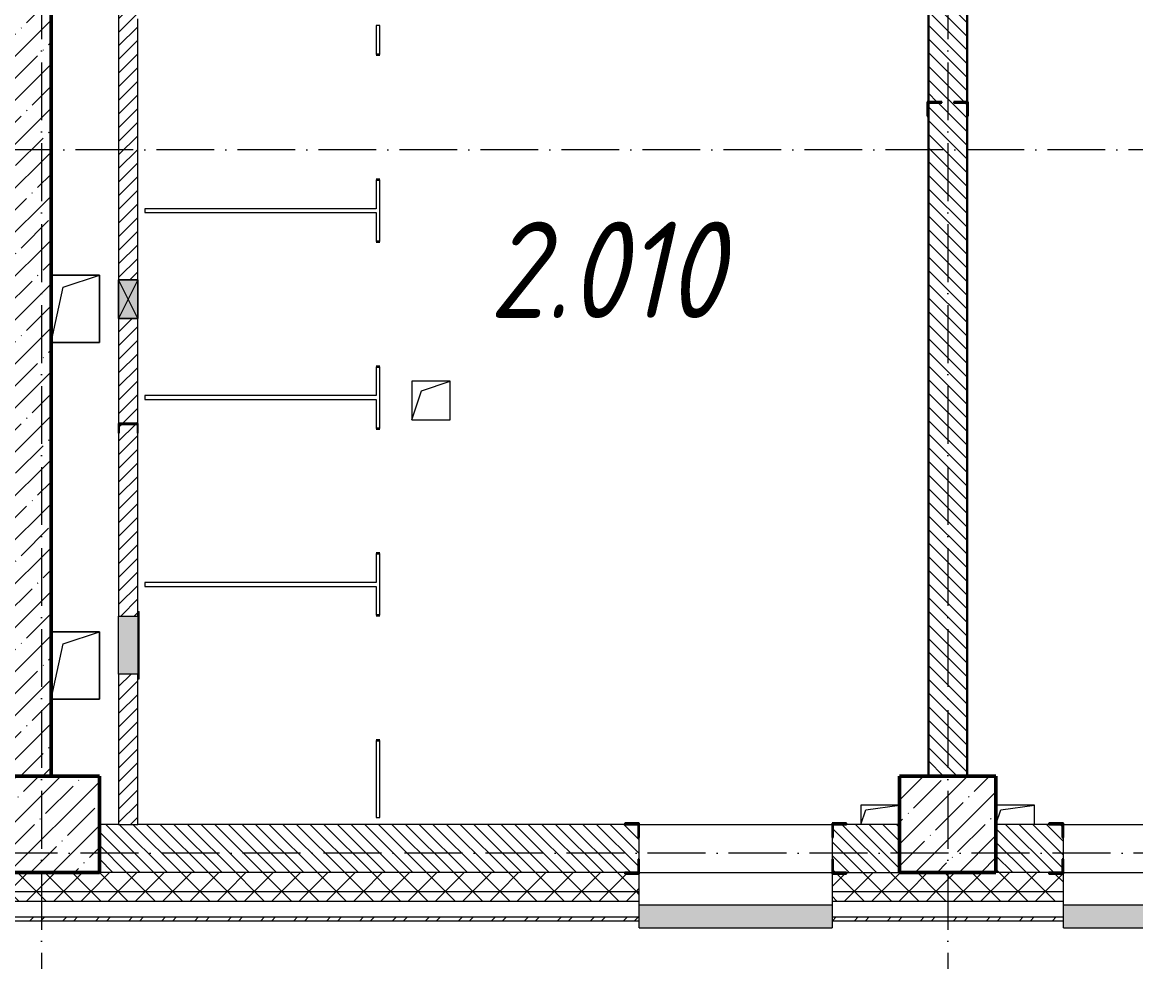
# Model space of a CAD drawing. Header units: millimetres. Extents: x -213536 to 1564669, y -45299 to 942238.
# Drawn here: x -2442 to 3333, y 513734 to 518609 of the extents above; entities that cross this region are included whole.
import ezdxf

# ---------------------------------------------------------------- set-up
doc = ezdxf.new("R2010")
doc.units = ezdxf.units.MM
doc.linetypes.add('50_200_ШТРИХ_1Т_ш5_п1_п1_', pattern=[700, 500, -100, 0, -100])
for name, color, linetype, lineweight in [('2.4) ПГП вычит ЖБбалки 0.4 м -', 24, 'Continuous', 30), ('3.1) ЖБ окна 1.2 м', 102, 'Continuous', 30), ('A-DETL-GENF-OTLN', 7, 'Continuous', 9), ('A-DOOR-OPNG-MCUT', 7, 'Continuous', 35), ('A-FLOR-____-OTLN', 7, 'Continuous', 9), ('A-GENM-____-MCUT', 7, 'Continuous', 25), ('A-GENM-____-OTLN', 7, 'Continuous', 9), ('A-GENM-____-OTLN-1', 7, 'Continuous', 25), ('A-GLAZ-____-OTLN', 7, 'Continuous', 9), ('A-WALL-____-MCUT', 7, 'Continuous', 13), ('A-WALL-____-MCUT-1', 7, 'Continuous', 9), ('A-WALL-____-MCUT-2', 7, 'Continuous', 50), ('A-WALL-____-OTLN', 7, 'Continuous', 9), ('A-WALL-____-PATT-1', 7, 'Continuous', 9), ('A-WALL-FNSH-MCUT-1', 7, 'Continuous', 9), ('S-COLS-____-MCUT', 7, 'Continuous', 50), ('S-COLS-____-OTLN', 7, 'Continuous', 9), ('S-GRID-____-OTLN-1', 7, '50_200_ШТРИХ_1Т_ш5_п1_п1_', 9), ('Марки помещений', 7, 'Continuous', 9)]:
    doc.layers.add(name, color=color, linetype=linetype, lineweight=lineweight)
doc.layers.add('A-DOOR-____-OTLN-1', color=7, linetype='Continuous', lineweight=9, true_color=0xffffff)
doc.layers.add('A-GLAZ-____-OTLN-1', color=7, linetype='Continuous', lineweight=9, true_color=0xc0c0c0)
doc.styles.add('ISOCPEUR_I_2', font='isocpeui.ttf', dxfattribs={"width": 0.85, "height": 2.3})
pattern_1 = [(135, (-15591.663, 459015.94), (-35.35534, -35.35534), [])]
pattern_2 = [(45, (-15591.66, 459015.94), (-70.71068, 70.71068), []), (135, (-15591.66, 459015.94), (-70.71068, -70.71068), [])]

# ---------------------------------------------------------------- blocks, each defined once
blk = doc.blocks.new('BSC_Колонна _Прямоугольная - 500х500-V29-АР1_План отверстий 2 этажа в осях 1-64_Ю-ЯЯ')
at = {"layer": 'S-COLS-____-OTLN'}
h = blk.add_hatch(dxfattribs=at)
h.set_pattern_fill('FP_38', color=256, style=0, pattern_type=2)
h.set_pattern_definition([(45, (-17950, -55431.04), (-114.04925, 114.04925), []), (45, (-17835.95, -55431.04), (-114.04925, 114.04925), [201.613, -40.323, 3.353, -36.97])])
h.paths.add_polyline_path([(-250, -250), (250, -250), (250, 250), (-250, 250), (-250, 179.1)], flags=0)
at = {"layer": 'S-COLS-____-MCUT'}
for p, q in [((250, 250), (-250, 250)), ((-250, 250), (-250, -250)), ((250, -250), (250, 250)), ((-250, -250), (250, -250))]:
    blk.add_line(p, q, dxfattribs=at)
blk = doc.blocks.new('BSC_Колонна _Прямоугольная - 500х500-V59-АР1_План отверстий 2 этажа в осях 1-64_Ю-ЯЯ')
at = {"layer": 'S-COLS-____-OTLN'}
h = blk.add_hatch(dxfattribs=at)
h.set_pattern_fill('FP_70', color=256, style=0, pattern_type=2)
h.set_pattern_definition([(45, (-13300, -55431.04), (-114.04925, 114.04925), []), (45, (-13185.95, -55431.04), (-114.04925, 114.04925), [201.613, -40.323, 3.353, -36.97])])
h.paths.add_polyline_path([(-250, -250), (250, -250), (250, 250), (-250, 250), (-250, 179.1)], flags=0)
at = {"layer": 'S-COLS-____-MCUT'}
for p, q in [((250, 250), (-250, 250)), ((-250, 250), (-250, -250)), ((250, -250), (250, 250)), ((-250, -250), (250, -250))]:
    blk.add_line(p, q, dxfattribs=at)
blk = doc.blocks.new('DOR_ДУ_распашная__1Ст_Прямоугольная_ШЕР - Вн_650х2100h_Кабинки С_у-18405741-АР1_План отверстий 2 этажа в осях 1-64_Ю-ЯЯ')
at = {"layer": 'A-DOOR-OPNG-MCUT'}
for p, q in [((-325, -10), (-325, 10)), ((325, 10), (325, -10))]:
    blk.add_line(p, q, dxfattribs=at)
blk = doc.blocks.new('Фахверк_СКБ_Уголок - 250_2700-27497298-АР1_План отверстий 2 этажа в осях 1-64_Ю-ЯЯ')
at = {"layer": 'A-GENM-____-MCUT'}
for p, q in [((200, 181), (125, 181)), ((125, 181), (125, 106)), ((131, 106), (131, 175)), ((131, 175), (200, 175)), ((200, 175), (200, 181)), ((125, 106), (131, 106)), ((131, -6), (125, -6)), ((125, -6), (125, -81)), ((131, -75), (131, -6)), ((125, -81), (200, -81)), ((200, -75), (131, -75)), ((200, -81), (200, -75))]:
    blk.add_line(p, q, dxfattribs=at)
blk = doc.blocks.new('154_Фахверк_СКБ_Швеллер - Тип_100_3960-28331862-АР1_План отверстий 2 этажа в осях 1-64_Ю-ЯЯ')
at = {"layer": 'A-GENM-____-MCUT'}
for p, q in [((175, 50), (125, 50)), ((125, 50), (125, -50)), ((128, 47), (175, 47)), ((128, -47), (128, 47)), ((175, 47), (175, 50)), ((125, -50), (175, -50)), ((175, -47), (128, -47)), ((175, -50), (175, -47))]:
    blk.add_line(p, q, dxfattribs=at)
blk = doc.blocks.new('Фахверк_СКБ_Уголок - 200_3550-28267367-АР1_План отверстий 2 этажа в осях 1-64_Ю-ЯЯ')
at = {"layer": 'A-GENM-____-MCUT'}
for p, q in [((200, 156), (125, 156)), ((125, 156), (125, 81)), ((131, 81), (131, 150)), ((131, 150), (200, 150)), ((200, 150), (200, 156)), ((125, 81), (131, 81)), ((131, 19), (125, 19)), ((125, 19), (125, -56)), ((131, -50), (131, 19)), ((125, -56), (200, -56)), ((200, -50), (131, -50)), ((200, -56), (200, -50))]:
    blk.add_line(p, q, dxfattribs=at)
blk = doc.blocks.new('AR_Отверстие Ниша - Лючок-32402465-АР1_План отверстий 2 этажа в осях 1-64_Ю-ЯЯ')
at = {"layer": 'A-GLAZ-____-OTLN'}
blk.add_hatch(color=256, dxfattribs=at).paths.add_polyline_path([(150, 50), (-150, 50), (-150, -50), (150, -50)], flags=0)
for p, q in [((-150, 50), (150, 50)), ((-150, -50), (-150, 50)), ((150, 50), (150, -50)), ((150, -50), (-150, -50))]:
    blk.add_line(p, q, dxfattribs=at)
blk = doc.blocks.new('Л_Общий_Лючок - Лючок-29759562-АР1_План отверстий 2 этажа в осях 1-64_Ю-ЯЯ')
at = {"layer": 'A-GLAZ-____-OTLN-1'}
blk.add_hatch(color=256, dxfattribs=at).paths.add_polyline_path([(-24, -6), (324, -6), (324, 0), (-24, 0)], flags=0)
at = {"layer": 'A-GLAZ-____-OTLN'}
for p, q in [((-24, 0), (-24, -6)), ((324, 0), (324, -6)), ((-24, -6), (324, -6))]:
    blk.add_line(p, q, dxfattribs=at)
blk = doc.blocks.new('AR_Отверстие прямоугольное _в стене_ - AR_Отверстие прямоугольное _в стене__ВК-32402434-АР1_План отверстий 2 этажа в осях 1-64_Ю-ЯЯ')
at = {"layer": 'A-GLAZ-____-OTLN'}
blk.add_hatch(color=256, dxfattribs=at).paths.add_polyline_path([(100, 50), (-100, 50), (-100, -50), (100, -50)], flags=0)
at = {"layer": 'A-DETL-GENF-OTLN'}
for p, q in [((-100, -50), (-100, 50)), ((-100, 50), (100, 50)), ((100, 50), (-100, -50)), ((-100, 50), (100, -50)), ((100, 50), (-100, 50)), ((-100, 50), (-100, -50)), ((100, 50), (100, -50)), ((100, -50), (100, 50)), ((100, -50), (-100, -50)), ((-100, -50), (100, -50))]:
    blk.add_line(p, q, dxfattribs=at)
blk = doc.blocks.new('AR_Отверстие прямоугольное _в плите_ - AR_Отверстие прямоугольное _в плите_-V156-АР1_План отверстий 2 этажа в осях 1-64_Ю-ЯЯ')
at = {"layer": 'A-GENM-____-OTLN'}
for p, q in [((125, 175), (-125, 175)), ((-62.5, 112.5), (125, 175)), ((125, -175), (125, 175)), ((-125, -175), (-62.5, 112.5)), ((-125, -175), (125, -175))]:
    blk.add_line(p, q, dxfattribs=at)
blk = doc.blocks.new('AR_Отверстие прямоугольное _в плите_ - AR_Отверстие прямоугольное _в плите_-30459207-АР1_План отверстий 2 этажа в осях 1-64_Ю-ЯЯ')
at = {"layer": 'A-GENM-____-OTLN'}
for p, q in [((100, 100), (-100, 100)), ((-100, 100), (-100, -100)), ((-50, 50), (100, 100)), ((100, -100), (100, 100)), ((-100, -100), (-50, 50)), ((-100, -100), (100, -100))]:
    blk.add_line(p, q, dxfattribs=at)
blk = doc.blocks.new('AR_Отверстие прямоугольное _в плите_ - AR_Отверстие прямоугольное _в плите_-30510746-АР1_План отверстий 2 этажа в осях 1-64_Ю-ЯЯ')
at = {"layer": 'A-GENM-____-OTLN'}
for p, q in [((100, 50), (-100, 50)), ((-100, 50), (-100, -50)), ((-100, -50), (-75, 25)), ((-75, 25), (100, 50))]:
    blk.add_line(p, q, dxfattribs=at)
blk = doc.blocks.new('AR_Отверстие прямоугольное _в плите_ - AR_Отверстие прямоугольное _в плите_-V167-АР1_План отверстий 2 этажа в осях 1-64_Ю-ЯЯ')
at = {"layer": 'A-GENM-____-OTLN'}
for p, q in [((100, 50), (-100, 50)), ((-100, -50), (-75, 25)), ((-75, 25), (100, 50)), ((100, -50), (100, 50))]:
    blk.add_line(p, q, dxfattribs=at)
blk = doc.blocks.new('Отлив_СКБ - Отлив витража_120_НВФ-31885283-АР1_План отверстий 2 этажа в осях 1-64_Ю-ЯЯ')
at = {"layer": 'A-GLAZ-____-OTLN-1'}
for points in [[(426.1, -2), (1000, -2), (1000, 0), (0, 0), (0, -2)], [(426.1, -120), (1000, -120), (1000, -2), (0, -2), (0, -120)]]:
    blk.add_hatch(color=256, dxfattribs=at).paths.add_polyline_path(points, flags=0)
at = {"layer": 'A-GLAZ-____-OTLN'}
for p, q in [((0, 0), (1000, 0)), ((1000, -2), (0, -2)), ((0, -120), (0, -83)), ((1000, -83), (1000, -120)), ((0, -120), (1000, -120))]:
    blk.add_line(p, q, dxfattribs=at)
blk = doc.blocks.new('Отлив_СКБ - Отлив витража_120_НВФ-31885687-АР1_План отверстий 2 этажа в осях 1-64_Ю-ЯЯ')
at = {"layer": 'A-GLAZ-____-OTLN-1'}
for points in [[(0, 0), (0, -2), (1800, -2), (1800, 0), (1023.3, 0)], [(0, -83), (0, -120), (1800, -120), (1800, -2), (0, -2), (0, -63)]]:
    blk.add_hatch(color=256, dxfattribs=at).paths.add_polyline_path(points, flags=0)
at = {"layer": 'A-GLAZ-____-OTLN'}
for p, q in [((0, 0), (1800, 0)), ((1800, -2), (0, -2)), ((0, -120), (0, -83)), ((1800, -83), (1800, -120)), ((0, -120), (1800, -120))]:
    blk.add_line(p, q, dxfattribs=at)
blk = doc.blocks.new('2этаж')
at = {"layer": 'S-GRID-____-OTLN-1', "color": 251, "ltscale": 0.6, "true_color": 0x636466}
for p, q in [((-2341.7, 549908.8), (-2341.7, 511907.5)), ((2358.3, 549908.8), (2358.3, 511907.5)), ((59888.4, 517947), (-20260.4, 517947)), ((88482.7, 514297), (-20260.4, 514297))]:
    blk.add_line(p, q, dxfattribs=at)

msp = doc.modelspace()

# ---------------------------------------------------------------- hatches: boundary and pattern name
at = {"layer": 'A-WALL-____-PATT-1'}
h = msp.add_hatch(dxfattribs=at)
h.set_pattern_fill('FP_13', color=256, style=0, pattern_type=2)
h.set_pattern_definition([(45, (-15591.66, 459015.94), (-114.04925, 114.04925), []), (45, (-15477.61, 459015.94), (-114.04925, 114.04925), [201.612, -40.322, 3.353, -36.97])])
h.paths.add_polyline_path([(-2541.7, 514697), (-2291.7, 514697), (-2291.7, 522197), (-2541.7, 522197), (-2541.7, 516240.5)], flags=0)
h = msp.add_hatch(dxfattribs=at)
h.set_pattern_fill('FP_5', color=256, style=0, pattern_type=2)
h.set_pattern_definition([(45, (-15591.663, 459015.94), (-35.35534, 35.35534), [])])
h.paths.add_polyline_path([(-1841.7, 514447), (-1841.7, 515227), (-1941.7, 515227), (-1941.7, 514447)], flags=0)
h.paths.add_polyline_path([(-1941.7, 515527), (-1841.7, 515527), (-1841.7, 516477), (-1844.7, 516477), (-1844.7, 516524), (-1938.7, 516524), (-1938.7, 516477), (-1941.7, 516477), (-1941.7, 516240.5)], flags=0)
h.paths.add_polyline_path([(-1891.9, 516527), (-1841.7, 516527), (-1841.7, 517072), (-1941.7, 517072), (-1941.7, 516527), (-1938.7, 516527)], flags=0)
h.paths.add_polyline_path([(-1874.1, 517272), (-1841.7, 517272), (-1841.7, 521997), (-1941.7, 521997), (-1941.7, 517272)], flags=0)
h = msp.add_hatch(dxfattribs=at)
h.set_pattern_fill('FP_6', color=256, style=0, pattern_type=2)
h.set_pattern_definition(pattern_1)
h.paths.add_polyline_path([(2258.3, 514697), (2458.3, 514697), (2458.3, 518191), (2389.3, 518191), (2389.3, 518197), (2458.3, 518197), (2458.3, 521697), (2258.3, 521697), (2258.3, 518197), (2327.3, 518197), (2327.3, 518191), (2258.3, 518191), (2258.3, 516240.5)], flags=0)
h = msp.add_hatch(dxfattribs=at)
h.set_pattern_fill('FP_6', color=256, style=0, pattern_type=2)
h.set_pattern_definition(pattern_1)
h.paths.add_polyline_path([(1764.3, 514197), (2108.3, 514197), (2108.3, 514447), (1764.3, 514447), (1764.3, 514378), (1758.3, 514378), (1758.3, 514266), (1764.3, 514266), (1764.3, 514201.3)], flags=0)
h.paths.add_polyline_path([(300.7, 514197), (752.3, 514197.6), (752.3, 514266), (758.3, 514266), (758.3, 514378), (752.3, 514378), (752.3, 514447), (-2041.7, 514447), (-2041.7, 514197), (-1466.8, 514197)], flags=0)
h = msp.add_hatch(dxfattribs=at)
h.set_pattern_fill('FP_6', color=256, style=0, pattern_type=2)
h.set_pattern_definition(pattern_1)
h.paths.add_polyline_path([(4764.3, 514197), (5108.3, 514197), (5108.3, 514447), (4764.3, 514447), (4764.3, 514378), (4758.3, 514378), (4758.3, 514266), (4764.3, 514266)], flags=0)
h.paths.add_polyline_path([(2951.9, 514197), (2952.3, 514197), (2952.3, 514266), (2958.3, 514266), (2958.3, 514378), (2952.3, 514378), (2951.9, 514447), (2608.3, 514447), (2608.3, 514197), (2883.3, 514197)], flags=0)
h = msp.add_hatch(dxfattribs=at)
h.set_pattern_fill('FP_1', color=256, style=0, pattern_type=2)
h.set_pattern_definition(pattern_2)
h.paths.add_polyline_path([(58628.2, 514097), (58708.3, 514097), (58708.3, 514197), (52358.3, 514197), (52358.3, 514097), (55093.2, 514097)], flags=0)
h.paths.add_polyline_path([(49408.3, 514097), (51358.3, 514097), (51358.3, 514197), (49483.3, 514197), (49483.3, 514191), (49408.3, 514191)], flags=0)
h.paths.add_polyline_path([(48408.3, 514097), (48408.3, 514191), (48333.3, 514191), (48333.3, 514197), (47383.3, 514197), (47383.3, 514191), (47308.3, 514191), (47308.3, 514097), (48023.2, 514097)], flags=0)
h.paths.add_polyline_path([(44488.2, 514097), (45508.3, 514097), (45508.3, 514191), (45433.3, 514191), (45433.3, 514197), (44383.3, 514197), (44383.3, 514191), (44308.3, 514191), (44308.3, 514097), (44383.3, 514097)], flags=0)
h.paths.add_polyline_path([(42508.3, 514097), (42508.3, 514191), (42433.3, 514191), (42433.3, 514197), (41383.3, 514197), (41383.3, 514191), (41308.3, 514191), (41308.3, 514097), (41836.9, 514097)], flags=0)
h.paths.add_polyline_path([(38743.8, 514097), (39508.3, 514097), (39508.3, 514191), (39433.3, 514191), (39433.3, 514197), (38383.3, 514197), (38383.3, 514191), (38308.3, 514191), (38308.3, 514097), (38658.3, 514097)], flags=0)
h.paths.add_polyline_path([(36433.3, 514097), (36508.3, 514097), (36508.3, 514191), (36433.3, 514191), (36433.3, 514197), (35383.3, 514197), (35383.3, 514191), (35308.3, 514191), (35308.3, 514097), (35650.7, 514097)], flags=0)
h.paths.add_polyline_path([(32308.3, 514097), (33508.3, 514097), (33508.3, 514191), (33433.3, 514191), (33433.3, 514197), (32383.3, 514197), (32383.3, 514191), (32308.3, 514191)], flags=0)
h.paths.add_polyline_path([(26883.3, 514097), (26958.3, 514097), (26958.3, 514191), (26883.3, 514191), (26883.3, 514197), (25833.3, 514197), (25833.3, 514191), (25758.3, 514191), (25758.3, 514097), (26813.2, 514097)], flags=0)
h.paths.add_polyline_path([(28833.3, 514097), (30508.3, 514097), (30508.3, 514191), (30433.3, 514191), (30433.3, 514197), (28833.3, 514197), (28833.3, 514191), (28758.3, 514191), (28758.3, 514097)], flags=0)
h.paths.add_polyline_path([(23883.3, 514097), (23958.3, 514097), (23958.3, 514191), (23883.3, 514191), (23883.3, 514197), (22833.3, 514197), (22833.3, 514191), (22758.3, 514191), (22758.3, 514097), (23608.3, 514097)], flags=0)
h.paths.add_polyline_path([(20958.3, 514097), (20958.3, 514191), (20883.3, 514191), (20883.3, 514197), (19833.3, 514197), (19833.3, 514191), (19758.3, 514191), (19758.3, 514097), (20626.9, 514097)], flags=0)
h.paths.add_polyline_path([(16758.3, 514097), (17958.3, 514097), (17958.3, 514191), (17883.3, 514191), (17883.3, 514197), (16833.3, 514197), (16833.3, 514191), (16758.3, 514191)], flags=0)
h.paths.add_polyline_path([(14958.3, 514097), (14958.3, 514191), (14883.3, 514191), (14883.3, 514197), (13833.3, 514197), (13833.3, 514191), (13758.3, 514191), (13758.3, 514097), (14883.3, 514097)], flags=0)
h.paths.add_polyline_path([(11108.3, 514097), (11958.3, 514097), (11958.3, 514191), (11883.3, 514191), (11883.3, 514197), (10833.3, 514197), (10833.3, 514191), (10758.3, 514191), (10758.3, 514097), (10905.7, 514097)], flags=0)
h.paths.add_polyline_path([(8958.3, 514097), (8958.3, 514191), (8883.3, 514191), (8883.3, 514197), (7833.3, 514197), (7833.3, 514191), (7758.3, 514191), (7758.3, 514097), (8254.4, 514097)], flags=0)
h.paths.add_polyline_path([(5958.3, 514097), (5958.3, 514191), (5883.3, 514191), (5883.3, 514197), (4833.3, 514197), (4833.3, 514191), (4758.3, 514191), (4758.3, 514097), (5883.3, 514097)], flags=0)
h.paths.add_polyline_path([(2958.3, 514097), (2958.3, 514191), (2883.3, 514191), (2883.3, 514197), (1833.3, 514197), (1833.3, 514191), (1758.3, 514191), (1758.3, 514097), (2951.9, 514097)], flags=0)
h.paths.add_polyline_path([(758.3, 514097), (758.3, 514191), (683.3, 514191), (683.3, 514197), (-9041.7, 514197), (-9041.7, 514097), (300.7, 514097)], flags=0)
h.paths.add_polyline_path([(-10041.7, 514097), (-10041.7, 514197), (-18041.7, 514197), (-18041.7, 514097), (-12071.8, 514097)], flags=0)
h = msp.add_hatch(dxfattribs=at)
h.set_pattern_fill('FP_1', color=256, style=0, pattern_type=2)
h.set_pattern_definition(pattern_2)
h.paths.add_polyline_path([(58708.3, 514047), (58708.3, 514097), (52358.3, 514097), (52358.3, 514047), (58628.2, 514047)], flags=0)
h.paths.add_polyline_path([(51358.3, 514047), (51358.3, 514097), (49408.3, 514097), (49408.3, 514047), (49790.7, 514047)], flags=0)
h.paths.add_polyline_path([(48408.3, 514047), (48408.3, 514097), (47308.3, 514097), (47308.3, 514047), (48023.2, 514047)], flags=0)
h.paths.add_polyline_path([(45508.3, 514047), (45508.3, 514097), (44308.3, 514097), (44308.3, 514047), (44488.2, 514047)], flags=0)
h.paths.add_polyline_path([(42508.3, 514047), (42508.3, 514097), (41308.3, 514097), (41308.3, 514047), (41836.9, 514047)], flags=0)
h.paths.add_polyline_path([(39508.3, 514047), (39508.3, 514097), (38308.3, 514097), (38308.3, 514047), (39185.7, 514047)], flags=0)
h.paths.add_polyline_path([(35308.3, 514047), (36508.3, 514047), (36508.3, 514097), (35308.3, 514097)], flags=0)
h.paths.add_polyline_path([(32999.4, 514047), (33508.3, 514047), (33508.3, 514097), (32308.3, 514097), (32308.3, 514047)], flags=0)
h.paths.add_polyline_path([(28758.3, 514047), (30508.3, 514047), (30508.3, 514097), (28758.3, 514097)], flags=0)
h.paths.add_polyline_path([(25758.3, 514047), (26958.3, 514047), (26958.3, 514097), (25758.3, 514097)], flags=0)
h.paths.add_polyline_path([(23958.3, 514047), (23958.3, 514097), (22758.3, 514097), (22758.3, 514047), (23278.2, 514047)], flags=0)
h.paths.add_polyline_path([(17958.3, 514047), (17958.3, 514097), (16758.3, 514097), (16758.3, 514047)], flags=0)
h.paths.add_polyline_path([(19758.3, 514047), (20958.3, 514047), (20958.3, 514097), (19758.3, 514097)], flags=0)
h.paths.add_polyline_path([(14958.3, 514047), (14958.3, 514097), (13758.3, 514097), (13758.3, 514047), (14440.7, 514047)], flags=0)
h.paths.add_polyline_path([(11958.3, 514047), (11958.3, 514097), (10758.3, 514097), (10758.3, 514047), (11789.4, 514047)], flags=0)
h.paths.add_polyline_path([(7758.3, 514047), (8958.3, 514047), (8958.3, 514097), (7758.3, 514097)], flags=0)
h.paths.add_polyline_path([(5958.3, 514047), (5958.3, 514097), (4758.3, 514097), (4758.3, 514047), (5603.2, 514047)], flags=0)
h.paths.add_polyline_path([(2951.9, 514047), (2958.3, 514047), (2958.3, 514097), (1758.3, 514097), (1758.3, 514047), (2068.2, 514047)], flags=0)
h.paths.add_polyline_path([(758.3, 514047), (758.3, 514097), (-9041.7, 514097), (-9041.7, 514047), (300.7, 514047)], flags=0)
h.paths.add_polyline_path([(-10041.7, 514047), (-10041.7, 514097), (-18141.7, 514097), (-18141.7, 514047), (-12071.8, 514047)], flags=0)
h = msp.add_hatch(dxfattribs=at)
h.set_pattern_fill('FP_3', color=256, style=0, pattern_type=2)
h.set_pattern_definition([(45, (-15591.66, 459015.94), (-85.53659, 85.53659), []), (45, (-15534.64, 459015.94), (-85.53659, 85.53659), [])])
h.paths.add_polyline_path([(29623.3, 513947), (29623.3, 513967), (28758.3, 513967), (28758.3, 513947), (29464.4, 513947)], flags=0)
h.paths.add_polyline_path([(26813.2, 513947), (26958.3, 513947), (26958.3, 513967), (25758.3, 513967), (25758.3, 513947)], flags=0)
h.paths.add_polyline_path([(23278.2, 513947), (23958.3, 513947), (23958.3, 513967), (22758.3, 513967), (22758.3, 513947)], flags=0)
h.paths.add_polyline_path([(20958.3, 513947), (20958.3, 513967), (19758.3, 513967), (19758.3, 513947), (20626.9, 513947)], flags=0)
h.paths.add_polyline_path([(17958.3, 513947), (17958.3, 513967), (16758.3, 513967), (16758.3, 513947)], flags=0)
h.paths.add_polyline_path([(14958.3, 513947), (14958.3, 513967), (13758.3, 513967), (13758.3, 513947), (14440.7, 513947)], flags=0)
h.paths.add_polyline_path([(11789.4, 513947), (11958.3, 513947), (11958.3, 513967), (10758.3, 513967), (10758.3, 513947), (10905.7, 513947)], flags=0)
h.paths.add_polyline_path([(8958.3, 513947), (8958.3, 513967), (7758.3, 513967), (7758.3, 513947), (8254.4, 513947)], flags=0)
h.paths.add_polyline_path([(5603.2, 513947), (5958.3, 513947), (5958.3, 513967), (4758.3, 513967), (4758.3, 513947)], flags=0)
h.paths.add_polyline_path([(1758.3, 513947), (2958.3, 513947), (2958.3, 513967), (1758.3, 513967)], flags=0)
h.paths.add_polyline_path([(758.3, 513947), (758.3, 513967), (-9041.7, 513967), (-9041.7, 513947), (300.7, 513947)], flags=0)
h.paths.add_polyline_path([(-10041.7, 513947), (-10041.7, 513967), (-18271.7, 513967), (-18271.7, 513947), (-12071.8, 513947)], flags=0)

# ---------------------------------------------------------------- linework, layer by layer
at = {"layer": '2.4) ПГП вычит ЖБбалки 0.4 м -'}
for points in [[(2258.3, 521697), (2258.3, 514697)], [(2458.3, 514697), (2458.3, 521497)]]:
    msp.add_lwpolyline(points, dxfattribs=at)
at = {"layer": 'A-FLOR-____-OTLN'}
for p, q in [((-2291.7, 517297), (-2041.7, 517297)), ((-2041.7, 517297), (-2041.7, 516947)), ((-2041.7, 516947), (-2291.7, 516947)), ((-2291.7, 515447), (-2041.7, 515447)), ((-2041.7, 515447), (-2041.7, 515097)), ((-2041.7, 515097), (-2291.7, 515097))]:
    msp.add_line(p, q, dxfattribs=at)
at = {"layer": 'A-WALL-____-MCUT'}
for p, q in [((2258.3, 521697), (2258.3, 518197)), ((2458.3, 518197), (2458.3, 521697)), ((2258.3, 518122), (2258.3, 514697)), ((2458.3, 514697), (2458.3, 518122)), ((-1941.7, 514447), (-2041.7, 514447)), ((-1941.7, 514447), (-1841.7, 514447)), ((683.3, 514447), (-1841.7, 514447)), ((2108.3, 514447), (1833.3, 514447)), ((2883.3, 514447), (2608.3, 514447)), ((758.3, 514266), (758.3, 514378)), ((1758.3, 514378), (1758.3, 514266)), ((2958.3, 514266), (2958.3, 514378)), ((683.3, 514197), (-2041.7, 514197)), ((758.3, 513967), (758.3, 514191)), ((1758.3, 514191), (1758.3, 513967)), ((1833.3, 514197), (2108.3, 514197)), ((2958.3, 513967), (2958.3, 514191)), ((-9041.7, 513967), (758.3, 513967)), ((1758.3, 513967), (2958.3, 513967))]:
    msp.add_line(p, q, dxfattribs=at)
at = {"layer": 'A-WALL-____-MCUT-1'}
for p, q in [((2883.3, 514197), (2608.3, 514197)), ((758.3, 514097), (-9041.7, 514097)), ((2958.3, 514097), (1758.3, 514097)), ((758.3, 514047), (-9041.7, 514047)), ((2958.3, 514047), (1758.3, 514047))]:
    msp.add_line(p, q, dxfattribs=at)
at = {"layer": 'A-WALL-____-MCUT-2'}
msp.add_line((-2291.7, 514697), (-2291.7, 522197), dxfattribs=at)
at = {"layer": 'A-WALL-____-OTLN'}
for p, q in [((758.3, 514447), (1758.3, 514447)), ((2958.3, 514447), (4758.3, 514447)), ((758.3, 514197), (1758.3, 514197)), ((2958.3, 514197), (4758.3, 514197))]:
    msp.add_line(p, q, dxfattribs=at)
at = {"layer": 'A-WALL-FNSH-MCUT-1'}
for p, q in [((-1941.7, 521997), (-1941.7, 517272)), ((-1841.7, 517272), (-1841.7, 518627)), ((-586.7, 518592), (-606.7, 518592)), ((-606.7, 518592), (-606.7, 518442)), ((-586.7, 518442), (-586.7, 518592)), ((-606.7, 517792), (-606.7, 517642)), ((-586.7, 517472), (-586.7, 517792)), ((-606.7, 517642), (-1806.7, 517642)), ((-1806.7, 517642), (-1806.7, 517622)), ((-1806.7, 517622), (-606.7, 517622)), ((-606.7, 517622), (-606.7, 517472)), ((-1941.7, 517072), (-1941.7, 516527)), ((-1841.7, 516527), (-1841.7, 517072)), ((-606.7, 516822), (-606.7, 516672)), ((-586.7, 516502), (-586.7, 516822)), ((-606.7, 516672), (-1806.7, 516672)), ((-1806.7, 516672), (-1806.7, 516652)), ((-1806.7, 516652), (-606.7, 516652)), ((-606.7, 516652), (-606.7, 516502)), ((-1941.7, 516477), (-1941.7, 515527)), ((-1841.7, 515527), (-1841.7, 516477)), ((-606.7, 515852), (-606.7, 515702)), ((-586.7, 515532), (-586.7, 515852)), ((-606.7, 515702), (-1806.7, 515702)), ((-1806.7, 515702), (-1806.7, 515682)), ((-1806.7, 515682), (-606.7, 515682)), ((-606.7, 515682), (-606.7, 515532)), ((-1941.7, 515227), (-1941.7, 514447)), ((-1841.7, 514447), (-1841.7, 515227)), ((-606.7, 514882), (-606.7, 514482)), ((-586.7, 514482), (-586.7, 514882)), ((-606.7, 514482), (-586.7, 514482)), ((-9041.7, 513947), (758.3, 513947)), ((758.3, 513947), (758.3, 513967)), ((1758.3, 513967), (1758.3, 513947)), ((1758.3, 513947), (2958.3, 513947)), ((2958.3, 513947), (2958.3, 513967))]:
    msp.add_line(p, q, dxfattribs=at)

# ---------------------------------------------------------------- block references
at = {"layer": '3.1) ЖБ окна 1.2 м'}
msp.add_blockref('2этаж', (0, 0), dxfattribs=at)
at = {"layer": 'A-DOOR-____-OTLN-1', "rotation": 90.00000000000007}
for p in [(-596.7, 518117), (-596.7, 517147), (-596.7, 516177), (-596.7, 515207)]:
    msp.add_blockref('DOR_ДУ_распашная__1Ст_Прямоугольная_ШЕР - Вн_650х2100h_Кабинки С_у-18405741-АР1_План отверстий 2 этажа в осях 1-64_Ю-ЯЯ', p, dxfattribs=at)
at = {"layer": 'A-GENM-____-OTLN'}
for name, p in [('AR_Отверстие прямоугольное _в плите_ - AR_Отверстие прямоугольное _в плите_-V156-АР1_План отверстий 2 этажа в осях 1-64_Ю-ЯЯ', (-2166.7, 517122)), ('AR_Отверстие прямоугольное _в плите_ - AR_Отверстие прямоугольное _в плите_-30459207-АР1_План отверстий 2 этажа в осях 1-64_Ю-ЯЯ', (-321.7, 516647)), ('AR_Отверстие прямоугольное _в плите_ - AR_Отверстие прямоугольное _в плите_-V156-АР1_План отверстий 2 этажа в осях 1-64_Ю-ЯЯ', (-2166.7, 515272)), ('AR_Отверстие прямоугольное _в плите_ - AR_Отверстие прямоугольное _в плите_-30510746-АР1_План отверстий 2 этажа в осях 1-64_Ю-ЯЯ', (2008.3, 514497)), ('AR_Отверстие прямоугольное _в плите_ - AR_Отверстие прямоугольное _в плите_-V167-АР1_План отверстий 2 этажа в осях 1-64_Ю-ЯЯ', (2708.3, 514497))]:
    msp.add_blockref(name, p, dxfattribs=at)
at = {"layer": 'A-GENM-____-OTLN-1'}
for name, p, rotation in [('Фахверк_СКБ_Уголок - 200_3550-28267367-АР1_План отверстий 2 этажа в осях 1-64_Ю-ЯЯ', (2308.3, 518322), 269.9999999999999), ('154_Фахверк_СКБ_Швеллер - Тип_100_3960-28331862-АР1_План отверстий 2 этажа в осях 1-64_Ю-ЯЯ', (-1891.7, 516652), 270.0000000000001), ('Фахверк_СКБ_Уголок - 250_2700-27497298-АР1_План отверстий 2 этажа в осях 1-64_Ю-ЯЯ', (883.3, 514372), 180), ('Фахверк_СКБ_Уголок - 250_2700-27497298-АР1_План отверстий 2 этажа в осях 1-64_Ю-ЯЯ', (3083.3, 514372), 180)]:
    msp.add_blockref(name, p, dxfattribs=dict(at, rotation=rotation))
msp.add_blockref('Фахверк_СКБ_Уголок - 250_2700-27497298-АР1_План отверстий 2 этажа в осях 1-64_Ю-ЯЯ', (1633.3, 514272), dxfattribs=at)
at = {"layer": 'A-GLAZ-____-OTLN'}
for name, p, rotation in [('AR_Отверстие прямоугольное _в стене_ - AR_Отверстие прямоугольное _в стене__ВК-32402434-АР1_План отверстий 2 этажа в осях 1-64_Ю-ЯЯ', (-1891.7, 517172), 270.0000000000001), ('Л_Общий_Лючок - Лючок-29759562-АР1_План отверстий 2 этажа в осях 1-64_Ю-ЯЯ', (-1841.7, 515227), 90.0000000000001), ('AR_Отверстие Ниша - Лючок-32402465-АР1_План отверстий 2 этажа в осях 1-64_Ю-ЯЯ', (-1891.7, 515377), 270.0000000000001)]:
    msp.add_blockref(name, p, dxfattribs=dict(at, rotation=rotation))
for name, p in [('Отлив_СКБ - Отлив витража_120_НВФ-31885283-АР1_План отверстий 2 этажа в осях 1-64_Ю-ЯЯ', (758.3, 514030)), ('Отлив_СКБ - Отлив витража_120_НВФ-31885687-АР1_План отверстий 2 этажа в осях 1-64_Ю-ЯЯ', (2958.3, 514030))]:
    msp.add_blockref(name, p, dxfattribs=at)
at = {"layer": 'S-COLS-____-OTLN'}
for name, p in [('BSC_Колонна _Прямоугольная - 500х500-V59-АР1_План отверстий 2 этажа в осях 1-64_Ю-ЯЯ', (-2291.7, 514447)), ('BSC_Колонна _Прямоугольная - 500х500-V29-АР1_План отверстий 2 этажа в осях 1-64_Ю-ЯЯ', (2358.3, 514447))]:
    msp.add_blockref(name, p, dxfattribs=at)

# ---------------------------------------------------------------- texts
at = {"layer": 'Марки помещений', "insert": (-20.5, 517574.7), "char_height": 500, "width": 737.552, "attachment_point": 1, "style": 'ISOCPEUR_I_2'}
msp.add_mtext('2.010', dxfattribs=at)

doc.saveas('drawing.dxf')
